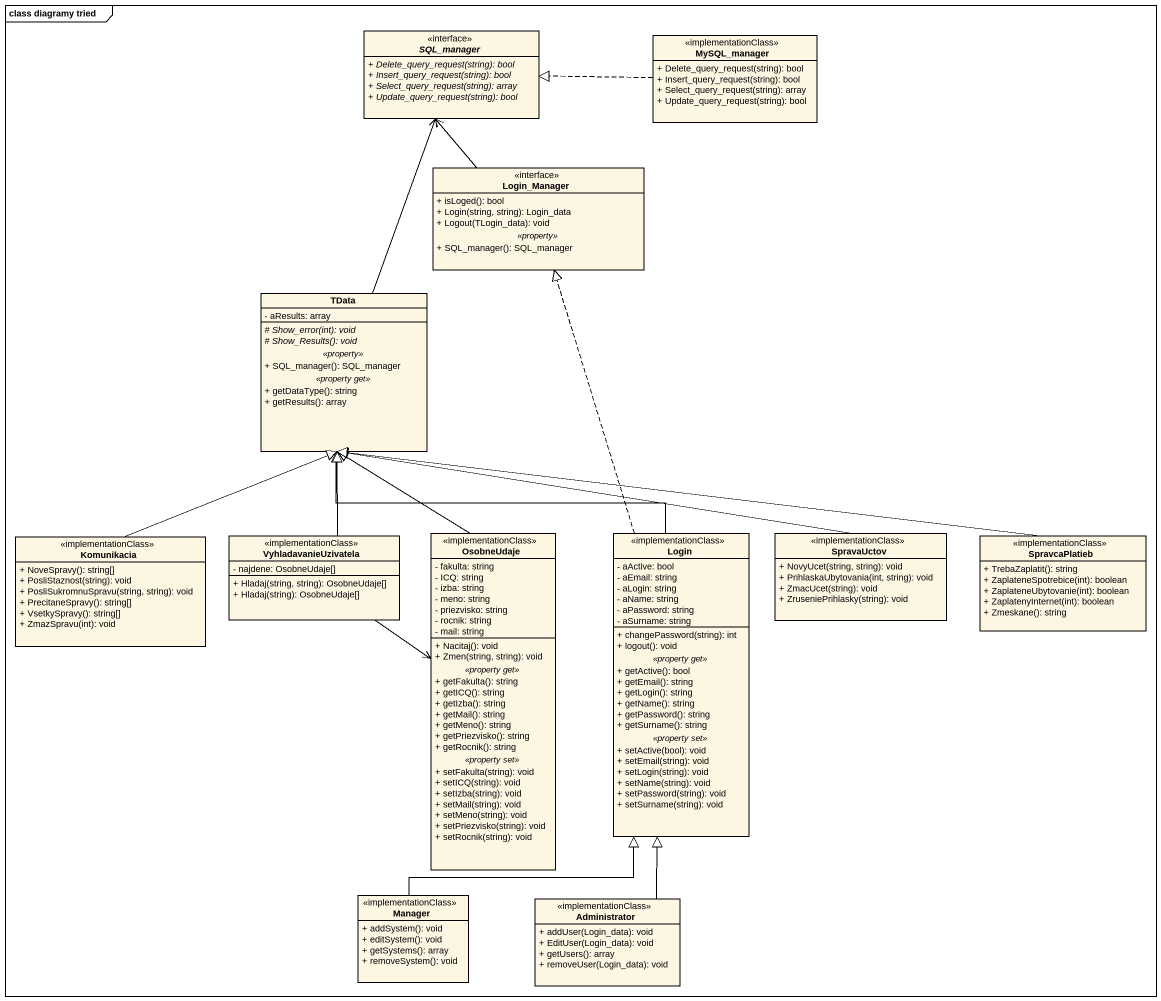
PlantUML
@startuml
mainframe class diagramy tried
hide circle
hide empty members
skinparam classAttributeIconSize 0
abstract class SQL_manager <<interface>> {
  {abstract} + Delete_query_request(string): bool
  {abstract} + Insert_query_request(string): bool
  {abstract} + Select_query_request(string): array
  {abstract} + Update_query_request(string): bool
}
class MySQL_manager <<implementationClass>> {
  + Delete_query_request(string): bool
  + Insert_query_request(string): bool
  + Select_query_request(string): array
  + Update_query_request(string): bool
}
class Login_Manager <<interface>> {
  + isLoged(): bool
  + Login(string, string): Login_data
  + Logout(TLogin_data): void
  .. <<property>> ..
  + SQL_manager(): SQL_manager
}
class TData {
  - aResults: array
  --
  {abstract} # Show_error(int): void
  {abstract} # Show_Results(): void
  .. <<property>> ..
  + SQL_manager(): SQL_manager
  .. <<property get>> ..
  + getDataType(): string
  + getResults(): array
}
class Komunikacia <<implementationClass>> {
  + NoveSpravy(): string[]
  + PosliStaznost(string): void
  + PosliSukromnuSpravu(string, string): void
  + PrecitaneSpravy(): string[]
  + VsetkySpravy(): string[]
  + ZmazSpravu(int): void
}
class VyhladavanieUzivatela <<implementationClass>> {
  - najdene: OsobneUdaje[]
  + Hladaj(string, string): OsobneUdaje[]
  + Hladaj(string): OsobneUdaje[]
}
class OsobneUdaje <<implementationClass>> {
  - fakulta: string
  - ICQ: string
  - izba: string
  - meno: string
  - priezvisko: string
  - rocnik: string
  - mail: string
  --
  + Nacitaj(): void
  + Zmen(string, string): void
  .. <<property get>> ..
  + getFakulta(): string
  + getICQ(): string
  + getIzba(): string
  + getMail(): string
  + getMeno(): string
  + getPriezvisko(): string
  + getRocnik(): string
  .. <<property set>> ..
  + setFakulta(string): void
  + setICQ(string): void
  + setIzba(string): void
  + setMail(string): void
  + setMeno(string): void
  + setPriezvisko(string): void
  + setRocnik(string): void
}
class Login <<implementationClass>> {
  - aActive: bool
  - aEmail: string
  - aLogin: string
  - aName: string
  - aPassword: string
  - aSurname: string
  --
  + changePassword(string): int
  + logout(): void
  .. <<property get>> ..
  + getActive(): bool
  + getEmail(): string
  + getLogin(): string
  + getName(): string
  + getPassword(): string
  + getSurname(): string
  .. <<property set>> ..
  + setActive(bool): void
  + setEmail(string): void
  + setLogin(string): void
  + setName(string): void
  + setPassword(string): void
  + setSurname(string): void
}
class SpravaUctov <<implementationClass>> {
  + NovyUcet(string, string): void
  + PrihlaskaUbytovania(int, string): void
  + ZmacUcet(string): void
  + ZruseniePrihlasky(string): void
}
class SpravcaPlatieb <<implementationClass>> {
  + TrebaZaplatit(): string
  + ZaplateneSpotrebice(int): boolean
  + ZaplateneUbytovanie(int): boolean
  + ZaplatenyInternet(int): boolean
  + Zmeskane(): string
}
class Manager <<implementationClass>> {
  + addSystem(): void
  + editSystem(): void
  + getSystems(): array
  + removeSystem(): void
}
class Administrator <<implementationClass>> {
  + addUser(Login_data): void
  + EditUser(Login_data): void
  + getUsers(): array
  + removeUser(Login_data): void
}
MySQL_manager .left.|> SQL_manager
Login_Manager -up-> SQL_manager
TData -up-> SQL_manager
Komunikacia -up-|> TData
VyhladavanieUzivatela -up-|> TData
VyhladavanieUzivatela --> OsobneUdaje
OsobneUdaje -up-|> TData
Login .up.|> Login_Manager
Login -up-|> TData
SpravaUctov -left-|> TData
SpravcaPlatieb -left-|> TData
Manager -up-|> Login
Administrator -up-|> Login
@enduml
